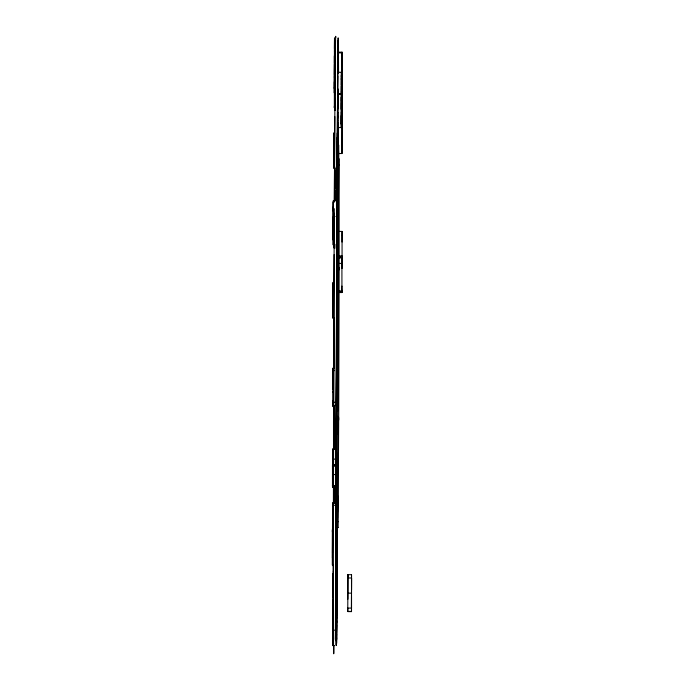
<?xml version="1.0" encoding="UTF-8"?>
<svg xmlns="http://www.w3.org/2000/svg" width="684" height="684" viewBox="0 0 684 684"><rect width="100%" height="100%" fill="white"/><g stroke="black" fill="none" stroke-linecap="round" stroke-linejoin="round"><path stroke-width="1.03" d="M332.509 469.463L332.484 464.872L336.135 464.881L332.484 465.3L332.458 486.221L336.109 486.23L336.143 475.79L336.246 484.075M332.663 622.166L332.655 645.593L334.485 645.593M336.169 550.611L336.152 552.937L336.28 502.971L332.638 502.954L332.501 552.92L332.578 510.05M332.749 404.287L332.732 406.185L332.757 402.158M333.082 596.978L333.099 586.274M333.065 596.559L333.065 580.776L333.091 585.273L333.099 584.384M333.219 596.482L333.228 593.823M333.236 591.215L333.236 594.986L333.236 590.104M333.313 580.451L333.313 585.855L333.356 579.433M333.347 593.062L333.356 596.85L333.373 591.874M333.382 589.377L333.33 564.864M333.356 587.701L333.382 564.582M333.818 502.312L333.818 486.179M333.963 503.236L333.963 486.29M333.963 416.359L333.937 449.55L334.048 440.693M334.108 433.494L334.108 426.654L334.1 427.423M336.314 622.175L336.306 645.602L336.417 624.791M336.126 465.308L336.109 486.23M336.314 619.234L336.348 627.972L336.434 622.175M336.494 603.023L336.519 573.731L336.519 578.031M336.579 637.428L336.588 643.439L336.648 635.846M336.998 215.828L336.981 206.842L336.973 226.156M336.708 606.007L336.725 588.189C336.682 566.061 336.75 597.192 336.759 581.845M337.032 207.312L337.015 200.523L336.964 229.054M336.716 612.206L336.759 584.572M336.87 593.832L336.588 604.818L336.639 597.542M336.956 583.785L336.956 580.459M336.767 580.288L336.759 575.817M337.298 151.711L337.306 163.792L337.34 159.97M336.998 593.071L336.998 596.858L337.015 595.302M337.032 589.394L337.075 551.834L337.041 555.117M337.366 149.377L337.357 137.364L337.332 139.604M337.007 587.71L337.015 578.553M337.691 94.589L337.691 95.504L337.708 93.99L337.716 108.876M336.22 527.612L338.05 527.62L337.588 527.082L337.614 416.368M337.563 314.982L337.554 286.288M341.401 77.001L341.393 72.273L337.742 72.265L337.639 94.324L341.29 94.324L341.41 76.369M337.734 296.531L337.785 253.986M338.178 46.649L338.152 37.877L338.076 48.59M338.426 58.995L338.426 52.249L338.332 72.572L338.341 66.305M338.076 56.071L337.99 72.316M342.239 83.448L342.239 80.447L342.205 90.117L341.932 76.086M332.424 558.007L332.535 514.796L332.407 565.189L332.415 529.647L332.398 531.972M337.092 527.98A215.135 0.65 -89.8 0 1 336.408 502.312L336.331 449.037L332.68 449.029L332.586 487.102L336.229 487.145L336.254 484.332M333.211 228.422L333.202 244.957L333.262 217.358M333.236 222.599L333.228 235.664M332.851 370.104L332.86 368.086L332.843 370.172M333.33 223.377L333.33 206.833L333.296 210.398M332.689 621.388L332.689 618.789M333.655 147.06L333.672 141.212M332.698 615.78L332.698 627.963L332.766 621.354M333.621 152.532L333.63 168.255L333.689 159.962M332.672 615.959L332.706 612.368M333.005 591.643L333.014 582.469L332.971 589.77M333.715 154.045L333.732 132.893L333.664 163.784L333.681 161.595M332.646 645.593L332.766 624.783M332.766 605.554L332.698 627.963L332.74 603.664M334.348 106.063L334.339 107.901L334.442 51.386M332.937 596.585L333.279 585.427M333.373 570.909L333.364 581.827M334.348 76.83L334.331 93.007L334.391 87.304M334.322 77.224L334.425 56.062M334.493 58.114L334.502 40.407L334.416 51.462M333.27 590.805L333.279 588.394M333.125 582.435L333.125 574.979L333.347 584.769M334.339 81.815L334.348 88.595L334.425 75.069M334.408 55.635L334.408 63.304M334.519 49.513L334.502 37.868L334.425 48.581M334.066 435.135L334.066 448.447M333.937 418.753L333.997 405.723M334.006 368.633L334.048 353.91A215.135 0.65 -89.8 0 1 334.134 325.413M333.835 487.111L334.023 502.996M333.946 449.183L334.023 426.004M334.057 422.772L334.108 405.774M334.562 248.472L334.57 244.231M334.698 200.754L334.733 190.152M334.091 442.488L334.1 439.453M334.125 434.16L334.083 445.737M336.861 228.43L336.853 244.966L336.947 231.962M336.263 479.33L336.229 487.145M336.998 218.213L336.87 235.672M336.331 621.405L336.323 615.968M336.528 452.346L336.613 493.463M336.588 434.434L336.613 426.012M336.648 422.78L336.656 420.651L336.648 434.468M337.058 277.106L337.067 285.219L337.127 277.815M337.092 267.564L337.109 261.202M337.195 233.637L337.323 190.161M337.272 152.541L337.28 168.264L337.357 157.577M337.392 147.607L337.349 158.166M337.306 147.069L337.323 141.22M336.34 618.798L336.348 615.797M336.579 600.509L336.596 595.687M336.656 591.651L336.665 582.477L336.622 589.779M337.357 154.062L337.383 132.901L337.221 161.655L337.221 157.32M337.605 112.68L337.657 102.549M336.708 615.711L336.46 597.021L336.357 605.819M336.588 596.593L336.879 591.053M336.93 585.444L336.921 590.822M336.494 579.553L336.494 578.031M337.597 118.477L337.605 115.63M337.999 98.778L338.05 89.023M338.076 73.051L338.152 48.786M336.596 635.975L336.682 616.951M336.708 618.285L336.69 613.813M336.656 595.165L336.938 587.573L336.87 599.364M336.767 582.452L336.776 580.177M337.024 570.918L336.947 590.95M338.161 53.198L338.144 40.416L338.067 51.48M337.024 593.832L337.024 591.891M337.554 370.437L337.708 311.049M338.315 60.226L338.341 52.172L341.991 52.181L341.983 58.644M337.554 411.358L337.999 263.502M338.033 251.293L338.076 238.613L337.999 296.676M338.306 70.418L338.341 52.172M338.05 266.11L337.588 418.762L335.767 418.753M338.033 257.731L338.084 242.931M338.289 73.214L338.298 67.511M338.7 420.053L339.161 267.393M341.248 115.639L341.256 127.583L337.614 127.575L337.691 97.145L337.665 100.83M341.367 108.884L341.376 102.557M341.966 64.826L341.991 52.181M341.906 96.23L342.068 52.258L341.94 76.839M342.068 63.321L342.06 65.074L342.051 58.901L342.009 65.373M339.17 292.547L341.906 292.555L341.94 287.896M341.932 287.041L341.914 257.919L339.178 257.911M339.238 263.408L341.974 263.417L342.06 268.282L342.06 235.535M332.903 310.716L332.903 318.265L332.988 308.758M333.219 224.6L333.236 209.261M334.519 370.352L332.698 370.352L332.766 391.889M333.245 220.017L333.322 240.255L333.296 233.047M333.698 160.492L333.732 151.01M336.203 459.682L336.195 459.126L332.552 459.109L332.535 470.643L332.68 449.029M332.766 400.414L332.74 404.133M333.347 221.787L333.373 200.506L333.313 229.037M332.586 487.102L332.492 475.782M333.698 158.158L333.707 156.191M334.331 74.633L334.408 64.21M332.698 608.94L332.749 601.51M332.997 597.217L332.997 594.661M332.963 588.043L333.262 596.559M334.066 434.049L334.083 430.783M334.074 430.946L334.083 427.996M334.074 448.73L334.074 445.489M336.913 202.558L336.904 201.695L336.887 208.509M336.605 296.702L336.665 282.389L336.665 282.962M336.964 230.209L336.913 203.387M336.391 403.218L336.511 368.095L336.383 406.193L336.4 404.304M337.665 88.86L337.614 109.645M336.195 459.126L336.186 470.652L336.331 449.037M336.425 618.772L336.468 612.385M336.34 608.957L336.391 603.673M338.418 63.304L338.409 65.066L338.409 58.892L338.358 65.356M336.417 621.363L336.46 615.968M336.605 592.66L336.613 588.052M337.554 363.785L337.622 342.009M336.639 599.287L336.648 594.67M336.69 623.056L336.699 620.79M336.596 634.068L336.682 624.885M337.007 579.442L336.956 585.572M341.307 90.775L341.282 124.317L341.299 123.282M341.393 78.498L341.265 109.654M341.359 112.073L341.307 123.291M341.897 99.308L341.88 103.258L341.914 85.474M339.178 255.919L341.923 255.927L341.914 256.936L339.178 256.928M341.923 288.443L341.949 286.074M342.017 242.051L342.077 231.414L339.341 231.406M333.288 234.398L333.245 238.528L333.228 237.186M333.005 308.185L333.014 282.372L332.98 311.69M334.707 188.151L334.809 168.264M334.741 201.216L334.818 175.797M334.536 248.335L334.562 244.085M334.801 201.13L334.818 197.548M334.134 345.206L334.023 368.71M334.758 248.429L334.784 244.171M332.723 602.972L332.757 599.748M333.108 583.255L333.296 590.933L333.288 587.795M334.091 428.894L334.134 422.738M333.792 502.928L333.809 496.524L333.809 499.816M336.93 234.407L336.896 238.536L336.879 237.194M336.656 308.193L336.708 299.31M336.981 238.34L336.964 240.264L336.904 217.367M337.657 123.282L337.691 112.142L337.674 120.965M336.613 393.12L336.784 334.553M337.195 267.222L337.229 261.929M337.486 219.573L337.528 212.16M337.853 158.526L338.033 127.985L337.999 159.304M338.016 72.521L338.084 65.407M336.648 363.837L336.75 346.779M337.127 284.629L337.169 277.182M337.229 267.598L337.272 261.211M337.52 219.701L337.554 214.383M337.887 159.312L337.999 140.194M337.212 285.331L337.289 277.148M341.983 153.532L342.162 75.325L341.983 153.532L338.341 153.524L338.366 145.128M338.529 159.124L338.554 151.686L338.554 154.969M338.058 268.538L338.708 158.543L336.879 158.534M336.4 623.56L336.451 619.234M336.366 602.98L336.767 575.304M336.75 527.039L336.613 556.024L336.648 527.031M337.554 399.695L337.853 344.642M337.255 533.016L337.272 526.612M337.383 526.689L337.255 551.415L337.255 548.132M338.05 527.62L338.691 417.616M341.359 79.575L341.393 72.273M341.342 90.151L341.359 86.064M341.333 85.064L341.35 77.933M351.516 574.697L351.516 589.865L351.516 574.697L347.865 574.688L347.848 577.971L351.499 577.989L351.516 608.324M351.405 611.393L347.754 611.385L347.959 574.902L347.959 578.194M351.602 578.202L351.405 608.102L347.754 608.093L347.754 611.385M351.499 611.616L351.499 596.448L351.499 611.616L347.848 611.607M333.681 139.596L333.707 137.356L333.57 161.646L333.57 157.311M332.732 600.432L332.869 573.722L332.834 596.645M337.657 122.094L337.631 124.308L337.622 120.136M336.631 311.707L336.639 290.854M337.349 267.093L337.383 261.989M341.376 77.531L341.393 75.24L341.401 75.796M342.043 234.98L342.077 231.414M341.932 289.281L341.906 292.555M332.638 502.954L332.612 505.279L336.263 505.296L336.28 502.971M332.561 545.832L332.586 543.506M333.305 566.104L333.322 564.445M332.98 587.453L333.005 585.906L333.014 588.907M338.024 89.741L337.981 93.024L337.956 90.536M336.639 308.766L336.554 318.274L336.562 309.501L336.588 313.375L336.613 311.861M336.041 531.99L336.066 529.664L336.049 565.206L336.186 514.813L336.169 517.172M336.203 512.384L336.22 510.059M336.212 545.841L336.229 543.515M336.631 587.462L336.656 585.923L336.656 588.924M336.956 566.113L336.981 562.795M336.622 599.859L336.605 601.407L336.596 600.398M332.766 377.5L332.723 381.681L332.698 370.352M332.911 309.886L332.937 313.358L332.963 311.853M332.757 381.142L332.757 388.991M337.451 284.672L337.503 282.483L337.545 284.672M337.571 243.068L337.622 241.837L337.734 252.755M341.256 127.583L341.342 97.154L341.35 101.335M338.332 52.873L341.983 52.882M337.639 93.614L341.29 93.631M333.253 216.46L335.083 216.46M337.315 269.787L339.136 269.787L339.161 159.073L338.708 158.543M339.178 290.905L341.914 290.914M339.17 291.632L341.906 291.641M339.17 292.256L341.906 292.265M332.689 370.6L334.519 370.608M334.57 402.209L332.749 402.201L332.715 391.684M332.732 405.484L334.553 405.484M332.732 405.988L334.553 405.997M332.475 466.172L336.126 466.18M332.492 474.585L336.143 474.602M336.101 485.631L332.45 485.614L332.458 486.221M332.578 486.734L336.229 486.743M335.758 527.082L337.588 527.082M347.848 593.148L351.499 593.156M332.698 630.152L334.519 630.161M338.691 164.382L339.136 164.895M337.614 521.259L338.058 521.781M336.887 590.121L336.887 594.995L336.887 593.31M341.983 259.963L341.923 255.936M332.552 459.109L332.552 459.665M336.16 469.472L336.135 464.881M338.058 63.321L338.05 59.157M337.742 239.46L337.751 271.18M336.87 432.998L336.861 420.951M333.279 211.313L333.253 201.686L333.236 208.5M336.648 634.855C336.639 632.025 336.596 643.832 336.588 637.898M347.865 574.688L347.865 599.21M338.341 128.036L338.341 153.524M337.366 526.817L337.349 545.695M334.801 179.088L334.801 188.314M334.801 191.605L334.801 200.831M334.023 405.843L334.057 449.337M333.501 420.549L333.501 441.71M333.501 443.377L333.501 449.362M337.503 527.843A308.27 0.932 -89.8 0 1 336.041 605.528A308.27 0.932 -89.8 0 1 336.879 209.578A308.27 0.932 -89.8 0 1 338.512 51.642M338.64 145.017A308.27 0.932 -89.8 0 1 338.631 158.32M337.665 495.686A308.27 0.932 -89.8 0 1 337.554 518.027M337.751 71.957A299.635 0.906 -89.8 0 1 338.537 72.615M338.606 144.871A299.635 0.906 -89.8 0 1 338.597 158.688M337.631 496.251A299.635 0.906 -89.8 0 1 337.554 512.239M337.477 527.407A299.635 0.906 -89.8 0 1 336.049 533.101A299.635 0.906 -89.8 0 1 337.708 76.172M338.161 127.404A223.762 0.675 -89.8 0 1 338.264 158.868A215.135 0.65 -89.8 0 0 337.417 175.232L337.272 198.54A215.135 0.65 -89.8 0 0 336.639 353.919L336.554 387.375A215.135 0.65 -89.8 0 0 336.408 477.902M337.793 126.668A223.762 0.675 -89.8 0 0 336.425 436.101A223.762 0.675 -89.8 0 0 337.144 527.595A244.547 0.735 -89.8 0 1 336.366 433.186A244.547 0.735 -89.8 0 1 338.024 97.838M334.322 202.182A308.27 0.932 -89.8 0 1 335.801 37.372M333.972 645.944A308.27 0.932 -89.8 0 1 333.424 527.484A308.27 0.932 -89.8 0 1 334.296 208.697M333.724 639.429A299.635 0.906 -89.8 0 1 333.501 604.143M333.476 506.656A299.635 0.906 -89.8 0 1 334.134 254.568M334.16 248.155A299.635 0.906 -89.8 0 1 334.305 213.297M334.356 201.429A299.635 0.906 -89.8 0 1 334.818 116.562M334.861 109.714A299.635 0.906 -89.8 0 1 335.485 46.196M333.775 503.783A223.762 0.675 -89.8 0 1 333.783 486.717M333.818 449.379A223.762 0.675 -89.8 0 1 333.895 406.202A238.459 0.718 -89.8 0 0 333.766 449.525A244.547 0.735 -89.8 0 1 333.826 406.356A215.135 0.65 -89.8 0 0 333.843 449.123M333.98 368.172A223.762 0.675 -89.8 0 1 334.125 319.283M334.399 248.301A223.762 0.675 -89.8 0 1 334.425 243.923M334.638 200.686A223.762 0.675 -89.8 0 1 334.818 170.47M334.433 247.446A215.135 0.65 -89.8 0 1 334.45 244.205M334.673 200.48A215.135 0.65 -89.8 0 1 334.681 198.54M333.715 503.509A238.459 0.718 -89.8 0 1 333.724 486.555M333.937 367.992A238.459 0.718 -89.8 0 1 334.091 317.795M334.356 247.685A238.459 0.718 -89.8 0 1 334.365 245.676M334.579 200.626A238.459 0.718 -89.8 0 1 334.775 166.956M335.263 110.423A238.459 0.718 -89.8 0 1 335.391 104.43M333.689 503.227A244.547 0.735 -89.8 0 1 333.698 487.384M333.92 368.291A244.547 0.735 -89.8 0 1 334.066 318.24M334.339 247.352A244.547 0.735 -89.8 0 1 334.348 244.248M334.553 200.668A244.547 0.735 -89.8 0 1 334.741 167.811M335.194 110.398A244.547 0.735 -89.8 0 1 335.408 98.376M338.323 126.737A244.547 0.735 -89.8 0 1 338.341 134.235M338.358 144.401A244.547 0.735 -89.8 0 1 338.366 158.62M338.289 127.566A238.459 0.718 -89.8 0 1 338.341 158.756M337.221 526.86A238.459 0.718 -89.8 0 1 336.331 469.865A238.459 0.718 -89.8 0 1 337.665 127.087M336.442 597.021L336.348 627.972L336.46 597.021"/></g></svg>
